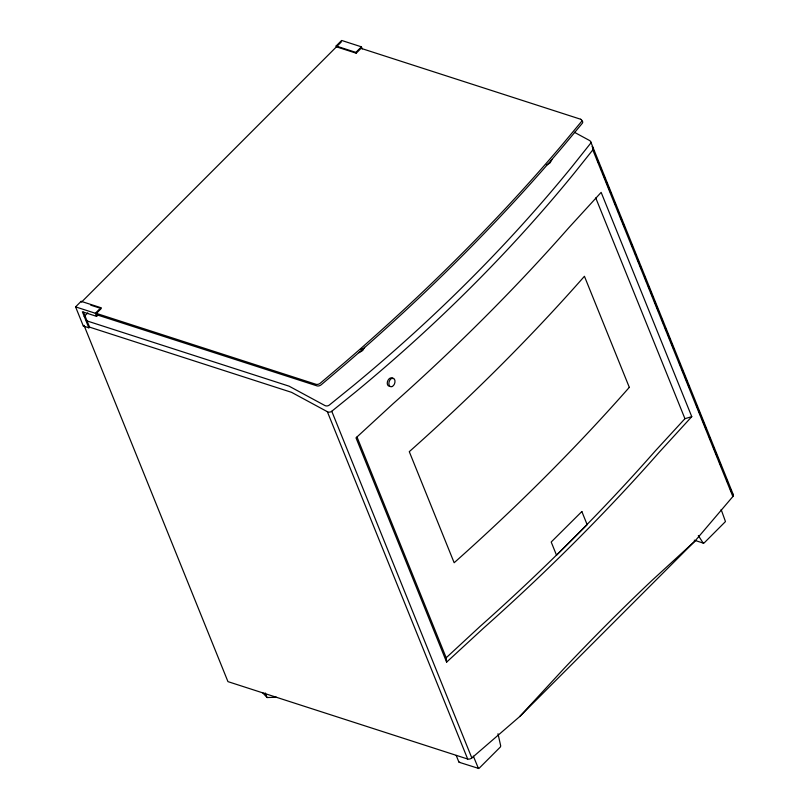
<?xml version="1.0" encoding="UTF-8"?>
<svg xmlns="http://www.w3.org/2000/svg" width="809" height="809" viewBox="0 0 809 809"><rect width="100%" height="100%" fill="white"/><g stroke="black" fill="none" stroke-linecap="round" stroke-linejoin="round"><path stroke-width="1.21" d="M364.606 347.233L362.715 350.489L359.024 352.754M551.92 159.656L550.039 162.912L546.338 165.188M592.582 147.046A3.347 2.498 -8.9 0 1 592.815 149.887L574.683 172.63A1690.426 1260.998 -8.9 0 1 355.869 391.748L331.761 411.265L471.829 757.942A3.276 1.952 -22 0 1 467.663 759.024L227.956 681.633L84.005 325.339L83.317 326.027L75.581 306.884L81.122 301.332L100.892 307.713L101.226 308.542L96.372 313.396L96.959 314.843L316.916 385.853A3.347 1.992 -22 0 0 321.173 384.801L345.059 364.556A1691.275 1008.378 -22 0 0 563.873 145.448L582.197 123.413A3.347 1.992 -22 0 0 582.126 121.057M732.63 494.066A3.276 1.952 -22 0 1 732.853 496.554L694.891 541.15L519.732 716.541L471.829 757.942M519.732 716.541L564.308 668.244A871.687 235.915 -53.6 0 1 651.953 580.468L694.891 541.15M691.766 416.655L659.042 452.433A1750.474 1043.681 -22 0 1 483.883 627.824L446.619 662.136L356.011 437.861L393.275 403.549A1750.474 1043.681 -22 0 0 568.434 228.158L601.148 192.38L691.766 416.655L684.94 418.688L655.088 451.159A1750.474 1043.681 -22 0 1 479.929 626.55L446.194 657.768L446.619 662.136M580.65 119.236L361.057 48.348L356.213 53.202L336.443 46.821L336.109 46.002L341.651 40.45L361.421 46.831L362.25 48.894M341.297 41.967L81.456 302.161L81.122 301.332M84.187 316.481L87.746 312.911M75.581 306.884L95.351 313.265L100.892 307.713M336.109 46.002L355.879 52.383L361.421 46.831M83.519 312.213L89.546 327.119L88.848 327.817L82.366 311.758L96.595 316.359L98.182 314.772M360.885 349.609L362.432 348.669M459.674 762.149L458.895 762.058L456.205 755.414M262.632 692.737L267.081 697.54L276.607 697.257M459.077 762.25L478.877 768.51L500.286 747.081A1.567 1.021 -72.1 0 0 500.67 745.756L497.99 733.743M90.76 305.165L98.9 307.794M96.372 313.396L315.965 384.285A3.347 1.992 -22 0 0 320.222 383.244L344.108 362.998A1691.275 1008.378 -22 0 0 562.912 143.891L581.236 121.846A3.347 1.992 -22 0 0 580.64 119.257M86.31 320.708L289.076 386.166L324.844 405.511A3.347 2.498 -8.9 0 0 329.283 405.097L353.371 385.569A1690.426 1260.998 -8.9 0 0 572.185 166.462L590.297 143.699A3.347 2.498 -8.9 0 0 589.518 140.483L574.36 132.261M88.808 326.887L291.564 392.345L327.342 411.69A3.347 2.498 -8.9 0 0 331.781 411.275M83.317 326.027L88.848 327.817M694.264 540.19L703.375 543.132M478.453 768.499L473.336 756.122M698.339 535.598L703.142 543.001A1.567 1.021 -72.1 0 0 704.063 543.021L725.471 521.572L721.143 509.528M590.651 141.646L733.328 494.774M592.501 147.814L593.917 151.313M596.749 158.331L598.64 163.013M600.531 167.685L601.947 171.195M602.897 173.541L605.253 179.386M606.204 181.722L610.926 193.422M613.758 200.43L615.649 205.112M617.54 209.794L618.956 213.303M619.906 215.639L622.263 221.484M623.213 223.82L624.629 227.329M631.242 243.701L632.658 247.21M634.549 251.892L635.965 255.401M636.916 257.737L639.272 263.582M640.222 265.928L641.638 269.437M644.47 276.445L646.361 281.127M648.252 285.81L649.667 289.309M650.618 291.655L652.974 297.5M653.925 299.836L658.647 311.536M661.479 318.554L663.37 323.226M665.261 327.908L666.677 331.417M667.627 333.753L669.983 339.598M670.934 341.934L673.766 348.952M678.963 361.815L680.379 365.324M682.27 370.006L683.686 373.515M684.636 375.851L686.993 381.696M687.943 384.042L689.359 387.551M695.973 403.924L697.388 407.433M698.339 409.769L700.695 415.614M701.646 417.95L706.368 429.65M709.2 436.668L711.091 441.34M712.982 446.022L714.398 449.531M715.348 451.867L717.704 457.712M718.655 460.058L721.486 467.066M726.684 479.929L728.1 483.438M729.991 488.12L731.407 491.629M592.795 149.877L732.863 496.554M595.748 197.922L684.94 418.688M355.879 52.383L356.213 53.202M357.002 436.991L446.194 657.768M327.342 411.69L467.673 759.014M265.231 692.959L267.081 697.54M95.351 313.265L96.595 316.359M389.169 386.227A4.409 3.024 -67.8 0 1 387.986 380.311A4.409 3.024 -67.8 0 1 393.154 378.754M581.59 120.814A3.347 1.992 -22 0 1 581.873 120.915M592.016 146.651A3.347 2.498 -8.9 0 1 592.319 146.833M581.853 511.541L551.202 542.02L556.521 555.196L587.172 524.717L581.853 511.541M629.311 387.349L584.432 276.284A1750.474 1043.681 -22 0 1 409.283 451.675L454.152 562.74A1750.474 1043.681 -22 0 0 629.311 387.349M392.314 386.48A4.429 2.892 -72.1 0 0 394.377 379.097A4.429 2.892 -72.1 0 0 389.099 381.848A4.429 2.892 -72.1 0 0 392.314 386.48"/></g></svg>
